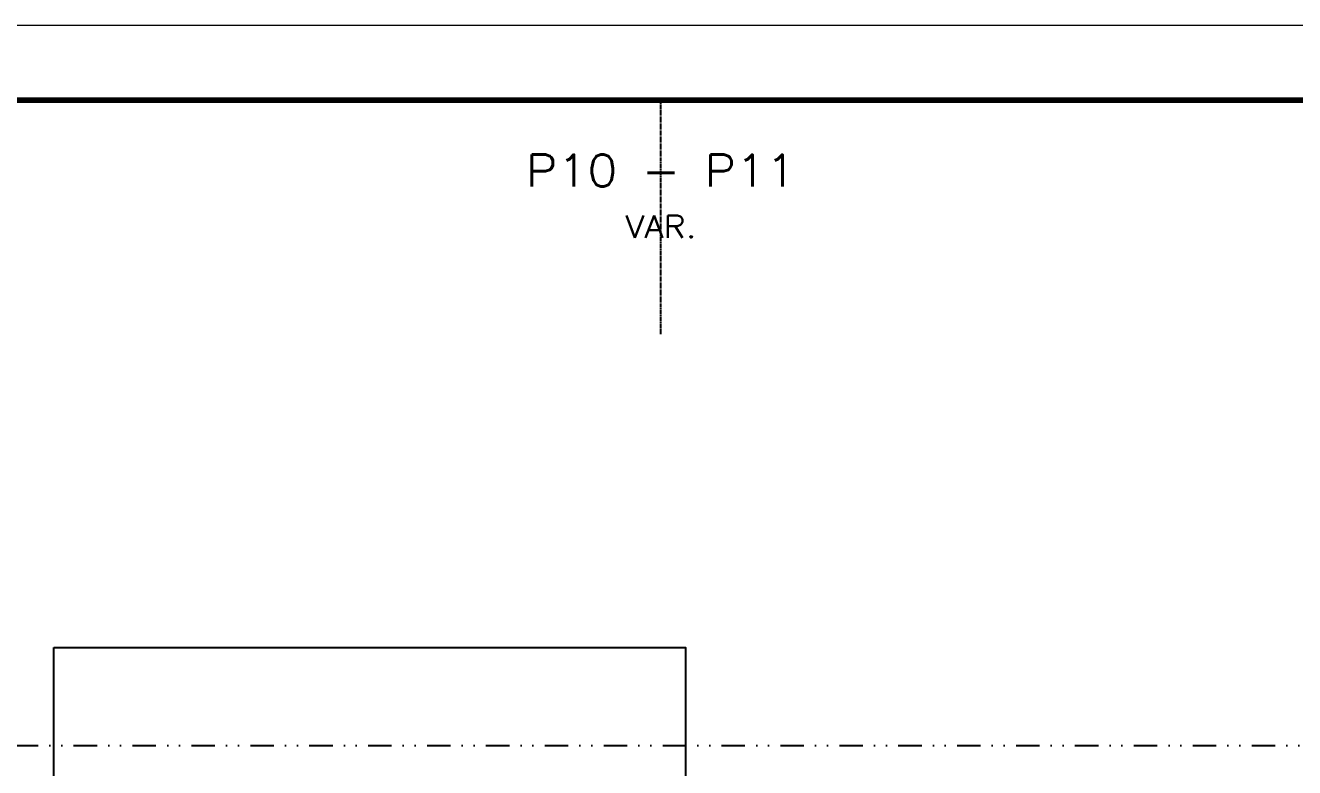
# Model space of a CAD drawing. Header units: millimetres. Extents: x 13777 to 27878, y -21631 to 6985.
# Drawn here: x 14821 to 15498, y -10640 to -10244 of the extents above; entities that cross this region are included whole.
import ezdxf
from ezdxf.enums import TextEntityAlignment as Align

# ---------------------------------------------------------------- set-up
doc = ezdxf.new("R2010")
doc.units = ezdxf.units.MM
for name, pattern in [('DASHED', [0.75, 0.5, -0.25]), ('DIVIDE2', [0.625, 0.25, -0.125, 0, -0.125, 0, -0.125]), ('HIDDEN', [0.375, 0.25, -0.125])]:
    doc.linetypes.add(name, pattern=pattern)
doc.layers.add('00-FELIPE', color=6, linetype='Continuous', plot=False)
for name, color, linetype, lineweight in [('Folhas', 255, 'Continuous', 9), ('SARRAFO DE PRESSAO', 251, 'DASHED', 9), ('Texto Seção', 7, 'Continuous', 15)]:
    doc.layers.add(name, color=color, linetype=linetype, lineweight=lineweight)
for name, color, linetype in [('Nível', 160, 'Continuous'), ('Texto de Titulo', 7, 'Continuous'), ('Texto Qtd Sarr', 242, 'Continuous')]:
    doc.layers.add(name, color=color, linetype=linetype)
doc.styles.add('ROMANS', font='romans.shx')

# ---------------------------------------------------------------- blocks, each defined once
blk = doc.blocks.new('9999999999')
at = {"layer": 'Folhas'}
blk.add_lwpolyline([(98138.98, 34190.21), (99623.98, 34190.21), (99623.98, 35240.21), (98138.98, 35240.21)], close=True, dxfattribs=at)
at = {"layer": 'Folhas', "color": 30, "const_width": 3}
blk.add_lwpolyline([(98213.98, 34230.21), (99583.98, 34230.21), (99583.98, 35200.21), (98213.98, 35200.21)], close=True, dxfattribs=at)
blk = doc.blocks.new('titulo1')
at = {"layer": 'Defpoints', "color": 252, "linetype": 'HIDDEN', "ltscale": 2}
blk.add_line((0, 0), (0, 125), dxfattribs=at)
at = {"layer": 'Defpoints', "style": 'ROMANS', "oblique": 15}
blk.add_attdef('FOLHA', text='', height=10, dxfattribs=at).set_placement((0, 15.58), align=Align.MIDDLE_CENTER)
at = {"layer": 'Texto Qtd Sarr', "color": 3, "style": 'ROMANS', "oblique": 15}
for tag, height, p in [('TITULO', 17, (0, 71.45)), ('SEÇÃO', 12, (0, 41.55))]:
    blk.add_attdef(tag, text='', height=height, dxfattribs=at).set_placement(p, align=Align.MIDDLE_CENTER)

msp = doc.modelspace()

# ---------------------------------------------------------------- linework, layer by layer
at = {"layer": '00-FELIPE'}
msp.add_lwpolyline([(14835.74, -10576.27), (15173.05, -10576.27), (15173.05, -11011.63), (14835.74, -11011.63)], close=True, dxfattribs=at)
at = {"layer": 'Nível', "color": 4, "linetype": 'DIVIDE2', "ltscale": 50}
msp.add_line((13777.11, -10628.62), (21531.15, -10628.62), dxfattribs=at)

# ---------------------------------------------------------------- block references
at = {"layer": 'SARRAFO DE PRESSAO', "color": 6, "linetype": 'ByBlock'}
msp.add_blockref('9999999999', (-83739.01, -45484.1), dxfattribs=at)
at = {"layer": 'Texto Seção'}
ref = msp.add_blockref('titulo1', (15159.97, -10408.9), dxfattribs=at)
ref.add_attrib('TITULO', 'P10 - P11', dxfattribs={"layer": 'Texto de Titulo', "color": 7, "height": 17, "style": 'ROMANS', "width": 1.1}).set_placement((15159.97, -10321.4), align=Align.MIDDLE_CENTER)
ref.add_attrib('SEÇÃO', 'VAR.', dxfattribs={"layer": 'Texto de Titulo', "color": 7, "height": 12, "style": 'ROMANS', "width": 1.1}).set_placement((15159.97, -10351.4), align=Align.MIDDLE_CENTER)

doc.saveas('drawing.dxf')
